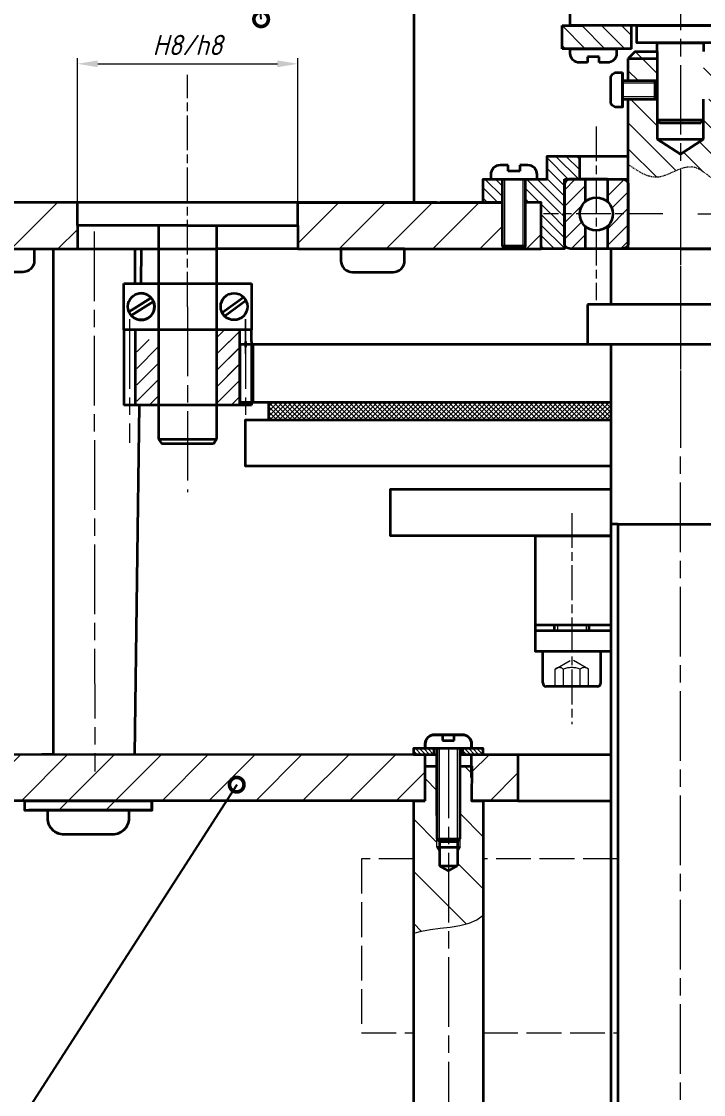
# Model space of a CAD drawing. Header units: millimetres. Extents: x 0 to 841, y 0 to 594.
# Drawn here: x 128.3 to 245.9, y 303.9 to 489 of the extents above; entities that cross this region are included whole.
import ezdxf
from ezdxf import colors
from ezdxf.entities.mleader import LeaderData, LeaderLine
from ezdxf.math import Vec2, Vec3

# ---------------------------------------------------------------- set-up
doc = ezdxf.new("R2010")
doc.units = ezdxf.units.MM
for name, pattern in [('ACGOSTWELD', [3, 2, -1]), ('AM_ISO02W050', [7.5, 6, -1.5]), ('AM_ISO02W050x2', [3.75, 3, -0.75]), ('AM_ISO08W050', [18, 12, -1.5, 3, -1.5]), ('AM_ISO08W050x2', [9, 6, -0.75, 1.5, -0.75]), ('HIDDEN2', [0.1875, 0.125, -0.0625])]:
    doc.linetypes.add(name, pattern=pattern)
doc.layers.get('0').update_dxf_attribs({"linetype": 'ACGOSTWELD', "lineweight": 15})
for name, color, linetype, lineweight in [('AM_0', 7, 'Continuous', 35), ('AM_0N', 7, 'Continuous', 35), ('AM_3N', 6, 'AM_ISO02W050', 15), ('AM_4', 3, 'Continuous', 15), ('AM_4N', 3, 'Continuous', 15), ('AM_5', 3, 'Continuous', 15), ('AM_7', 4, 'AM_ISO08W050', 15), ('AM_8', 1, 'Continuous', 15), ('окружности', 100, 'AM_ISO02W050', 15), ('основные', 7, 'Continuous', 35), ('тонкие', 2, 'HIDDEN2', 15)]:
    doc.layers.add(name, color=color, linetype=linetype, lineweight=lineweight)
doc.styles.get("Standard").update_dxf_attribs({"font": 'geniso.shx', "oblique": 15})
doc.dimstyles.new('AM_GOST$0', dxfattribs={"dimtxt": 3.5, "dimasz": 3.5, "dimexe": 1, "dimexo": 1, "dimgap": 1.5, "dimtad": 1, "dimtoh": 1, "dimtxsty": 'Standard', "dimcen": 0, "dimclrd": 256, "dimclre": 256, "dimclrt": 2, "dimadec": 0, "dimazin": 2, "dimtp": 0.1, "dimtm": 0.1, "dimtfac": 0.71, "dimtmove": 0, "dimatfit": 3, "dimfxl": 1, "dimtolj": 1, "dimlwd": -1, "dimlwe": -1, "dimarcsym": 1})
pattern_1 = [(135, (-271.2775, -42.953), (-0.8980256, -0.8980256), [])]
pattern_2 = [(45, (-670.1995, -194.6226), (-1.4142136, 1.4142136), [])]
pattern_3 = [(135, (462.3071, 40.9226), (-0.3535534, -0.3535534), [])]
pattern_4 = [(45, (-271.2775, 57.786), (-1.4142136, 1.4142136), [])]

# ---------------------------------------------------------------- blocks, each defined once
blk = doc.blocks.new('_DotSmall')
at = {"color": 0, "linetype": 'ByBlock', "const_width": 0.5}
blk.add_lwpolyline([(-0.0625, 0, 1), (0.0625, 0, 1)], format="xyb", close=True, dxfattribs=at)
blk = doc.blocks.new('*D36')
at = {"layer": 'AM_5', "linetype": 'ByBlock', "transparency": 16777216}
for p, q in [((137.92, 454.92), (137.92, 482.69)), ((141.42, 481.69), (172.42, 481.69)), ((175.92, 454.79), (175.92, 482.69))]:
    blk.add_line(p, q, dxfattribs=at)
at = {"layer": 'AM_5', "transparency": 16777216}
for points in [[(141.42, 482.27), (141.42, 481.1), (137.92, 481.69)], [(172.42, 482.27), (172.42, 481.1), (175.92, 481.69)]]:
    blk.add_solid(points, dxfattribs=at)
at = {"layer": 'Defpoints', "color": 0, "transparency": 16777216}
for p in [(175.92, 481.69), (137.92, 453.92), (175.92, 453.79)]:
    blk.add_point(p, dxfattribs=at)
at = {"layer": 'AM_5', "color": 2, "transparency": 16777216, "insert": (156.92, 484.94), "char_height": 3.5, "attachment_point": 5}
blk.add_mtext('\\A1;H8/h8', dxfattribs=at)

msp = doc.modelspace()

# ---------------------------------------------------------------- hatches: boundary and pattern name
at = {"layer": 'AM_8'}
h = msp.add_hatch(dxfattribs=at)
h.set_pattern_fill('ANSI31', color=256, scale=0.76, angle=90)
h.paths.add_polyline_path([(233.48, 488.293), (228.489, 488.293), (222.922, 488.293), (221.522, 488.295), (221.521, 484.295), (233.479, 484.294)])
h = msp.add_hatch(dxfattribs=at)
h.set_pattern_fill('ANSI31', color=256, angle=90, style=0)
h.set_pattern_definition([(135, (542.286, 40.9226), (-2.245064, -2.245064), [])])
edge = h.paths.add_edge_path()
edge.add_line((233.672, 475.59), (233.243, 475.59))
edge.add_line((233.243, 475.59), (232.922, 475.59))
edge.add_line((232.922, 475.59), (232.922, 464.328))
edge.add_spline(control_points=[(232.922, 464.328), (234.618, 463.172), (237.505, 461.201), (240.637, 463.111), (241.921, 463.587)], knot_values=[0, 0, 0, 0, 2.7958773, 4.7635346, 4.7635346, 4.7635346, 4.7635346], degree=3, periodic=0)
edge.add_line((241.921, 463.587), (241.921, 466.079))
edge.add_line((241.921, 466.079), (237.922, 468.699))
edge.add_line((237.922, 468.699), (237.922, 473.893))
edge.add_line((237.922, 473.893), (237.922, 475.59))
edge.add_line((237.922, 475.59), (237.493, 475.59))
edge.add_line((237.493, 475.59), (233.672, 475.59))
edge = h.paths.add_edge_path()
edge.add_line((246.352, 475.59), (245.922, 475.59))
edge.add_line((245.922, 475.59), (245.922, 473.893))
edge.add_line((245.922, 473.893), (245.922, 468.699))
edge.add_line((245.922, 468.699), (241.921, 466.078))
edge.add_line((241.921, 466.078), (241.921, 463.587))
edge.add_spline(control_points=[(241.921, 463.587), (242.819, 463.92), (245.069, 464.374), (248.456, 460.16), (250.1, 463.353), (250.922, 464.951)], knot_values=[4.7635346, 4.7635346, 4.7635346, 4.7635346, 6.1390184, 8.2290928, 10.3200374, 10.3200374, 10.3200374, 10.3200374], degree=3, periodic=0)
edge.add_line((250.922, 464.951), (250.922, 475.59))
edge.add_line((250.922, 475.59), (250.602, 475.59))
edge.add_line((250.602, 475.59), (250.172, 475.59))
edge.add_line((250.172, 475.59), (246.352, 475.59))
h.paths.add_polyline_path([(232.922, 482.586), (232.922, 478.79), (233.243, 478.79), (233.672, 478.79), (237.493, 478.79), (237.922, 478.79), (237.922, 482.586)])
h.paths.add_polyline_path([(245.922, 482.586), (245.922, 478.79), (246.352, 478.79), (250.172, 478.79), (250.602, 478.79), (250.922, 478.79), (250.922, 482.586)])
h.paths.add_polyline_path([(234.122, 483.786), (232.922, 482.586), (237.922, 482.586), (237.922, 483.786)])
h.paths.add_polyline_path([(245.922, 483.786), (245.922, 482.586), (250.922, 482.586), (249.722, 483.786)])
h = msp.add_hatch(dxfattribs=at)
h.set_pattern_fill('ANSI31', color=256, scale=0.4, angle=450, style=0)
h.set_pattern_definition(pattern_1)
h.paths.add_polyline_path([(211.222, 461.786), (207.922, 461.786), (207.922, 457.786), (211.222, 457.786)])
edge = h.paths.add_edge_path()
edge.add_arc((222.922, 460.786), 1, 90, 180, ccw=False)
edge.add_line((222.922, 461.786), (224.522, 461.786))
edge.add_line((224.522, 461.786), (224.522, 465.786))
edge.add_line((224.522, 465.786), (218.922, 465.786))
edge.add_line((218.922, 465.786), (218.922, 461.786))
edge.add_line((218.922, 461.786), (217.922, 461.786))
edge.add_line((217.922, 461.786), (215.222, 461.786))
edge.add_line((215.222, 461.786), (215.222, 457.786))
edge.add_line((215.222, 457.786), (217.922, 457.786))
edge.add_line((217.922, 457.786), (217.922, 455.892))
edge.add_line((217.922, 455.892), (221.922, 455.892))
edge.add_line((221.922, 455.892), (221.922, 460.786))
h.paths.add_polyline_path([(211.222, 461.786), (207.922, 461.786), (207.922, 457.786), (211.222, 457.786)], flags=17)
h.paths.add_polyline_path([(221.922, 455.786), (217.922, 455.786), (217.922, 449.786), (221.922, 449.786)])
edge = h.paths.add_edge_path()
edge.add_line((268.622, 461.786), (265.922, 461.786))
edge.add_line((265.922, 461.786), (264.922, 461.786))
edge.add_line((264.922, 461.786), (264.922, 465.786))
edge.add_line((264.922, 465.786), (259.322, 465.786))
edge.add_line((259.322, 465.786), (259.322, 461.786))
edge.add_line((259.322, 461.786), (260.922, 461.786))
edge.add_arc((260.922, 460.786), 1, 0, 90, ccw=False)
edge.add_line((261.922, 460.786), (261.922, 455.892))
edge.add_line((261.922, 455.892), (265.922, 455.892))
edge.add_line((265.922, 455.892), (265.922, 457.786))
edge.add_line((265.922, 457.786), (268.622, 457.786))
edge.add_line((268.622, 457.786), (268.622, 461.786))
h.paths.add_polyline_path([(275.922, 461.786), (272.622, 461.786), (272.622, 457.786), (275.922, 457.786)])
h.paths.add_polyline_path([(265.922, 455.786), (261.922, 455.786), (261.922, 449.786), (265.922, 449.786)])
h = msp.add_hatch(dxfattribs=at)
h.set_pattern_fill('ANSI31', color=256, scale=0.4, angle=450, style=0)
h.set_pattern_definition(pattern_1)
h.paths.add_polyline_path([(209.222, 461.786), (207.922, 461.786), (207.922, 457.786), (211.222, 457.786), (211.222, 461.786)])
h = msp.add_hatch(dxfattribs=at)
h.set_pattern_fill('_U', color=256, scale=2, angle=405, style=0, pattern_type=0)
h.set_pattern_definition(pattern_2)
edge = h.paths.add_edge_path()
edge.add_line((222.922, 449.786), (225.508, 449.786))
edge.add_line((225.508, 449.786), (225.508, 453.661))
edge.add_arc((227.422, 455.786), 2.86, 492.00772, 587.99228, ccw=False)
edge.add_line((225.508, 457.911), (225.508, 461.786))
edge.add_line((225.508, 461.786), (222.922, 461.786))
edge.add_arc((222.922, 460.786), 1, 450, 540)
edge.add_line((221.922, 460.786), (221.922, 450.786))
edge.add_arc((222.922, 450.786), 1, 540, 630)
h = msp.add_hatch(dxfattribs=at)
h.set_pattern_fill('_U', color=256, scale=2, angle=405, style=0, pattern_type=0)
h.set_pattern_definition(pattern_2)
edge = h.paths.add_edge_path()
edge.add_line((231.922, 461.786), (229.336, 461.786))
edge.add_line((229.336, 461.786), (229.336, 457.911))
edge.add_arc((227.422, 455.786), 2.86, 312.00772, 407.99228, ccw=False)
edge.add_line((229.336, 453.661), (229.336, 449.786))
edge.add_line((229.336, 449.786), (231.922, 449.786))
edge.add_arc((231.922, 450.786), 1, 630, 720)
edge.add_line((232.922, 450.786), (232.922, 460.786))
edge.add_arc((231.922, 460.786), 1, 360, 450)
h = msp.add_hatch(dxfattribs=at)
h.set_pattern_fill('ANSI31', color=256, scale=1.8)
h.paths.add_polyline_path([(296.071, 455.786), (296.071, 457.786), (291.956, 457.786), (291.956, 457.782), (287.919, 457.782), (286.489, 457.786), (278.03, 457.786, -0.027697), (277.808, 457.786), (275.489, 457.786), (272.622, 457.786), (272.622, 450.24), (272.622, 449.786), (283.355, 449.786), (296.071, 449.786)])
h.paths.add_polyline_path([(320.325, 454.23, -1), (319.806, 454.579, -1), (320.325, 454.23), (325.922, 450.465), (325.922, 457.786), (308.071, 457.786), (308.071, 455.786), (308.071, 449.786), (325.922, 449.786), (325.922, 450.465)])
h.paths.add_polyline_path([(268.622, 457.786), (265.922, 457.786), (265.922, 449.786), (268.622, 449.786), (268.622, 450.24)])
h.paths.add_polyline_path([(217.922, 457.786), (215.222, 457.786), (215.222, 450.24), (215.222, 449.786), (217.922, 449.786)])
h.paths.add_polyline_path([(211.222, 457.786), (200.489, 457.786), (175.922, 457.786), (175.922, 453.786), (175.922, 449.786), (211.222, 449.786), (211.222, 450.24)])
h.paths.add_polyline_path([(137.922, 457.786), (117.922, 457.786), (115.922, 457.786), (115.922, 449.786), (133.796, 449.786), (133.796, 449.763), (137.923, 449.771), (137.922, 453.786)])
h.paths.add_polyline_path([(197.916, 360.568), (197.926, 360.568), (197.926, 354.568), (150.796, 354.568), (150.796, 352.941), (128.796, 352.941), (128.796, 354.568), (115.922, 354.568), (115.922, 362.568), (147.797, 362.607), (197.916, 362.569)])
h.paths.add_polyline_path([(165.57, 357.612, -1), (165.232, 357.086, -1)], flags=16)
h.paths.add_polyline_path([(213.916, 362.568), (205.916, 362.568), (205.916, 360.568), (205.926, 360.568), (205.9, 354.568), (207.908, 354.568), (213.916, 354.568)])
h.paths.add_polyline_path([(277.895, 362.568), (277.895, 360.568), (277.905, 360.568), (277.905, 354.568), (275.904, 354.568), (275.904, 328.568), (270.365, 328.568), (270.365, 354.568), (269.916, 354.568), (269.916, 362.568), (275.895, 362.568)])
h.paths.add_polyline_path([(275.643, 344.568), (271.896, 344.568), (271.896, 354.568), (270.365, 354.568), (270.365, 328.568), (275.904, 328.568), (275.904, 330.522), (275.643, 330.522)], flags=16)
h.paths.add_polyline_path([(275.904, 354.568), (271.896, 354.568), (271.896, 344.568), (275.904, 344.568)], flags=17)
h = msp.add_hatch(dxfattribs=at)
h.set_pattern_fill('_U', color=256, scale=2, angle=405, style=0, pattern_type=0)
h.set_pattern_definition(pattern_4)
h.paths.add_polyline_path([(165.672, 422.786), (165.922, 435.786), (161.922, 435.786), (161.922, 422.786)])
h = msp.add_hatch(dxfattribs=at)
h.set_pattern_fill('_U', color=256, scale=2, angle=405, style=0, pattern_type=0)
h.set_pattern_definition(pattern_4)
h.paths.add_polyline_path([(148.172, 433.786), (148.172, 422.786), (151.922, 422.786), (151.922, 434.371)])
h = msp.add_hatch(dxfattribs=at)
h.set_pattern_fill('_U', color=256, scale=2, angle=405, style=0, pattern_type=0)
h.set_pattern_definition(pattern_4)
h.paths.add_polyline_path([(161.922, 433.786), (161.922, 422.786), (165.672, 422.786), (165.672, 433.786)])
h = msp.add_hatch(dxfattribs=at)
h.set_pattern_fill('ANSI37', color=256, scale=0.182, angle=360, style=0)
h.set_pattern_definition([(45, (-2695.4497, -234.9055), (-0.40860165, 0.40860165), []), (135, (-2695.4497, -234.9055), (-0.40860165, -0.40860165), [])])
h.paths.add_polyline_path([(229.922, 423.286), (170.922, 423.286), (170.922, 420.294), (229.922, 420.294)])
h.paths.add_polyline_path([(310.049, 423.286), (310.049, 420.294), (312.922, 420.294), (312.922, 423.286)])
h.paths.add_polyline_path([(294.049, 420.294), (294.049, 423.286), (253.922, 423.286), (253.922, 420.294)])
h = msp.add_hatch(dxfattribs=at)
h.set_pattern_fill('_U', color=256, scale=0.5, angle=135, style=0, pattern_type=0)
h.set_pattern_definition(pattern_3)
h.paths.add_polyline_path([(195.916, 362.568), (197.916, 362.568), (199.434, 362.568), (199.434, 363.568), (195.916, 363.568)])
h = msp.add_hatch(dxfattribs=at)
h.set_pattern_fill('_U', color=256, scale=0.5, angle=135, style=0, pattern_type=0)
h.set_pattern_definition(pattern_3)
h.paths.add_polyline_path([(204.398, 362.568), (205.916, 362.568), (207.916, 362.568), (207.916, 363.568), (204.398, 363.568)])
h = msp.add_hatch(dxfattribs=at)
h.set_pattern_fill('ANSI31', color=256, scale=2, angle=90, style=0)
h.set_pattern_definition([(135, (542.286, 40.9226), (-4.49013, -4.49013), [])])
edge = h.paths.add_edge_path()
edge.add_line((201.916, 133.931), (201.916, 126.609))
edge.add_line((201.916, 126.609), (203.483, 125.704))
edge.add_line((203.483, 125.704), (203.483, 123.304))
edge.add_line((203.483, 123.304), (203.916, 122.504))
edge.add_line((203.916, 122.504), (203.916, 121.05))
edge.add_line((203.916, 121.05), (203.916, 121.05))
edge.add_line((203.916, 121.05), (203.916, 108.504))
edge.add_line((203.916, 108.504), (205.916, 108.504))
edge.add_line((205.916, 108.504), (205.916, 110.504))
edge.add_line((205.916, 110.504), (205.916, 114.504))
edge.add_line((205.916, 114.504), (207.9, 114.504))
edge.add_line((207.9, 114.504), (207.902, 132.897))
edge.add_arc((201.916, 116.095), 17.836, 430.39269, 450)
edge = h.paths.add_edge_path()
edge.add_line((195.924, 132.894), (195.924, 114.509))
edge.add_line((195.924, 114.509), (197.942, 114.511))
edge.add_line((197.942, 114.511), (197.916, 108.504))
edge.add_line((197.916, 108.504), (199.916, 108.504))
edge.add_line((199.916, 108.504), (199.916, 121.05))
edge.add_line((199.916, 121.05), (199.916, 122.504))
edge.add_line((199.916, 122.504), (200.349, 123.304))
edge.add_line((200.349, 123.304), (200.349, 125.704))
edge.add_line((200.349, 125.704), (201.916, 126.609))
edge.add_line((201.916, 126.609), (201.916, 133.931))
edge.add_arc((201.916, 116.095), 17.836, 450, 469.63137)
h.paths.add_polyline_path([(201.916, 332.744), (203.899, 333.079), (205.465, 333.477), (206.828, 334.038), (207.908, 334.814), (207.908, 354.568), (205.916, 354.568), (205.916, 360.568), (203.916, 360.568), (203.916, 348.022), (203.916, 346.568), (203.483, 345.768), (203.483, 343.368), (201.916, 342.463)])
h.paths.add_polyline_path([(195.923, 331.757), (197.264, 332.103), (198.814, 332.358), (200.492, 332.571), (201.916, 332.756), (201.916, 342.463), (200.349, 343.368), (200.349, 345.768), (199.916, 346.568), (199.916, 348.022), (199.916, 348.022), (199.916, 360.568), (197.942, 360.568), (197.916, 354.568), (195.923, 354.568)])

# ---------------------------------------------------------------- linework, layer by layer
at = {"layer": 'AM_0'}
for p, q in [((151.922, 453.786), (151.922, 433.786)), ((161.922, 453.786), (161.922, 433.786)), ((151.922, 449.786), (151.922, 433.786)), ((161.922, 449.786), (161.922, 433.786)), ((229.922, 449.786), (229.922, 440.163)), ((225.922, 440.163), (225.922, 433.286)), ((257.922, 440.163), (225.922, 440.163)), ((167.922, 435.786), (145.922, 435.786)), ((167.922, 435.786), (147.796, 435.786)), ((165.922, 433.286), (165.922, 423.286)), ((294.049, 433.286), (165.922, 433.286)), ((167.922, 433.786), (167.922, 422.786)), ((168.172, 433.286), (168.172, 423.286)), ((257.922, 433.286), (225.922, 433.286)), ((253.922, 433.286), (229.922, 433.286)), ((167.922, 422.786), (145.922, 422.786)), ((167.922, 422.786), (147.796, 422.786)), ((151.922, 422.786), (151.922, 416.944)), ((161.922, 422.786), (151.922, 422.786)), ((151.922, 422.786), (151.922, 416.944)), ((161.922, 422.786), (151.922, 422.786)), ((161.922, 422.786), (161.922, 416.944)), ((161.922, 422.786), (161.922, 416.944)), ((229.922, 423.286), (165.922, 423.286)), ((151.922, 416.944), (152.456, 416.139)), ((151.922, 416.944), (152.456, 416.139)), ((161.922, 416.944), (161.388, 416.139)), ((161.922, 416.944), (161.388, 416.139)), ((161.388, 416.139), (152.456, 416.139)), ((161.388, 416.139), (152.456, 416.139)), ((199.916, 346.568), (203.916, 346.568)), ((200.349, 347.568), (200.349, 343.368)), ((203.483, 347.568), (203.483, 343.368)), ((201.916, 342.463), (200.349, 343.368)), ((200.349, 343.368), (203.483, 343.368)), ((201.916, 342.463), (203.483, 343.368))]:
    msp.add_line(p, q, dxfattribs=at)
at = {"layer": 'AM_0N'}
for p, q in [((220.191, 383.901), (220.191, 384.901)), ((226.191, 383.901), (226.191, 384.901)), ((218.191, 374.894), (218.191, 380.294)), ((220.191, 380.294), (218.191, 380.294)), ((226.191, 380.294), (220.191, 380.294)), ((228.191, 380.294), (226.191, 380.294)), ((228.191, 374.894), (228.191, 380.294)), ((227.591, 374.294), (218.791, 374.294))]:
    msp.add_line(p, q, dxfattribs=at)
for centre, start, end in [((218.791, 374.894), 180, 270), ((227.591, 374.894), 270, 0)]:
    msp.add_arc(centre, 0.6, start, end, dxfattribs=at)
at = {"layer": 'AM_3N', "linetype": 'AM_ISO02W050x2'}
for p, q in [((220.304, 377.294), (223.191, 378.961)), ((226.079, 377.294), (223.191, 378.961)), ((220.304, 374.294), (220.304, 377.294)), ((221.747, 374.294), (221.747, 377.294)), ((224.635, 374.294), (224.635, 377.294)), ((226.079, 374.294), (226.079, 377.294))]:
    msp.add_line(p, q, dxfattribs=at)
for centre, radius, start, end in [((221.025, 376.366), 1.176, 52.12112, 127.87888), ((223.191, 373.211), 4.331, 70.52878, 109.47122), ((225.357, 376.366), 1.176, 52.12112, 127.87888)]:
    msp.add_arc(centre, radius, start, end, dxfattribs=at)
at = {"layer": 'AM_4'}
for p, q in [((211.655, 449.786), (211.655, 461.786)), ((214.789, 449.786), (214.789, 461.786)), ((211.222, 450.24), (211.222, 449.786)), ((215.222, 450.24), (215.222, 449.786)), ((200.349, 347.568), (200.349, 363.568)), ((203.483, 347.568), (203.483, 363.568)), ((199.916, 346.568), (199.916, 348.022)), ((203.916, 346.568), (203.916, 348.022)), ((199.916, 346.568), (200.349, 345.768)), ((203.916, 346.568), (203.483, 345.768))]:
    msp.add_line(p, q, dxfattribs=at)
msp.add_lwpolyline([(195.923, 331.757), (197.264, 332.103), (198.814, 332.358), (200.492, 332.571), (202.214, 332.794), (203.899, 333.079), (205.465, 333.477), (206.828, 334.038), (207.908, 334.814)], dxfattribs=at)
at = {"layer": 'AM_4N'}
for p, q in [((237.922, 478.36), (231.922, 478.36)), ((237.922, 476.019), (231.922, 476.019)), ((220.733, 384.901), (220.733, 383.901)), ((225.65, 384.901), (225.65, 383.901))]:
    msp.add_line(p, q, dxfattribs=at)
at = {"layer": 'AM_7'}
for p, q in [((241.922, 499.474), (241.905, 93.325)), ((140.793, 452.761), (140.907, 359.599)), ((156.922, 439.786), (156.922, 407.786)), ((156.922, 439.786), (156.922, 407.786)), ((146.922, 437.621), (146.922, 416.286)), ((166.858, 437.621), (166.922, 415.786)), ((166.922, 437.621), (166.922, 416.286)), ((201.916, 363.568), (201.916, 103.517))]:
    msp.add_line(p, q, dxfattribs=at)
at = {"layer": 'AM_7', "linetype": 'AM_ISO08W050x2'}
for p, q in [((156.922, 439.786), (156.922, 479.786)), ((227.422, 470.892), (227.422, 440.893)), ((238.922, 455.786), (218.33, 455.786)), ((241.922, 455.786), (241.922, 427.286)), ((244.922, 455.786), (265.515, 455.786)), ((156.922, 439.786), (156.922, 449.786)), ((223.191, 404.192), (223.191, 367.802))]:
    msp.add_line(p, q, dxfattribs=at)
at = {"layer": 'окружности'}
for points in [[(195.924, 344.568), (186.912, 344.568), (186.912, 314.568), (195.924, 314.568)], [(231.141, 344.568), (207.909, 344.568)], [(207.909, 314.568), (231.139, 314.568)]]:
    msp.add_lwpolyline(points, dxfattribs=at)
at = {"layer": 'основные'}
for p, q in [((221.521, 484.295), (221.522, 488.295)), ((221.522, 488.295), (225.355, 488.295)), ((233.479, 484.294), (233.48, 488.293)), ((241.922, 488.293), (252.322, 488.293)), ((233.479, 484.294), (221.521, 484.295)), ((234.122, 483.786), (232.922, 482.586)), ((234.122, 483.786), (237.922, 483.786)), ((237.922, 483.786), (237.922, 475.59)), ((227.922, 482.893), (225.922, 482.893)), ((225.922, 482.893), (225.922, 481.893)), ((227.922, 481.893), (227.922, 482.893)), ((232.922, 478.79), (232.922, 482.586)), ((232.922, 482.586), (237.922, 482.586)), ((231.922, 478.79), (231.922, 480.19)), ((231.922, 478.79), (233.243, 478.79)), ((231.922, 475.59), (231.922, 478.79)), ((233.243, 478.79), (233.672, 478.79)), ((233.672, 478.79), (237.493, 478.79)), ((237.493, 478.79), (237.922, 478.36)), ((237.493, 478.79), (237.493, 475.59)), ((237.493, 478.79), (237.922, 478.79)), ((237.922, 478.36), (237.922, 476.019)), ((237.493, 475.59), (237.922, 476.019)), ((231.922, 474.19), (231.922, 475.59)), ((231.922, 475.59), (233.243, 475.59)), ((232.922, 449.786), (232.922, 475.59)), ((233.243, 475.59), (233.672, 475.59)), ((233.672, 475.59), (237.493, 475.59)), ((237.493, 475.59), (237.922, 475.59)), ((237.922, 475.59), (237.923, 468.688)), ((245.92, 468.688), (245.92, 475.59)), ((237.922, 472.004), (238.398, 471.525)), ((237.923, 472.004), (245.92, 472.004)), ((245.92, 472.004), (245.445, 471.524)), ((238.398, 471.525), (245.445, 471.525)), ((237.922, 468.688), (245.92, 468.688)), ((237.923, 468.688), (241.921, 466.115)), ((245.92, 468.688), (241.921, 466.115)), ((224.522, 465.786), (224.522, 461.786)), ((224.522, 465.786), (232.922, 465.786)), ((212.222, 463.186), (212.222, 464.186)), ((214.222, 463.186), (212.222, 463.186)), ((214.222, 464.186), (214.222, 463.186)), ((211.222, 450.24), (211.222, 461.786)), ((215.222, 450.24), (215.222, 461.786)), ((221.922, 460.786), (221.922, 461.786)), ((221.922, 461.786), (222.922, 461.786)), ((222.922, 461.786), (232.922, 461.786)), ((229.336, 461.786), (222.922, 461.786)), ((225.508, 461.786), (225.508, 457.911)), ((229.336, 461.786), (229.336, 457.911)), ((221.922, 460.786), (221.922, 457.786)), ((137.922, 453.786), (137.922, 457.786)), ((175.922, 457.786), (200.489, 457.786)), ((175.922, 453.786), (175.922, 457.786)), ((200.489, 457.786), (211.222, 457.786)), ((217.922, 457.786), (215.222, 457.786)), ((217.922, 449.786), (217.922, 457.786)), ((156.922, 453.786), (137.922, 453.786)), ((137.922, 453.786), (137.923, 449.771)), ((156.922, 453.786), (175.922, 453.786)), ((175.922, 453.786), (175.922, 449.786)), ((225.508, 453.661), (225.508, 449.786)), ((229.336, 453.661), (229.336, 449.786)), ((131.796, 449.759), (145.796, 449.786)), ((133.796, 362.541), (133.796, 449.786)), ((145.796, 449.786), (161.922, 449.786)), ((175.922, 449.786), (161.922, 449.786)), ((175.922, 449.786), (217.922, 449.786)), ((215.222, 450.24), (211.222, 450.24)), ((211.655, 449.786), (211.222, 450.24)), ((214.789, 449.786), (211.655, 449.786)), ((215.222, 450.24), (214.789, 449.786)), ((253.922, 449.786), (229.922, 449.786)), ((241.922, 449.786), (250.922, 449.786)), ((148.908, 443.786), (148.989, 449.742)), ((145.922, 435.786), (145.922, 443.786)), ((145.922, 443.786), (167.922, 443.786)), ((147.796, 443.786), (167.922, 443.786)), ((167.922, 443.786), (167.922, 435.786)), ((167.922, 443.786), (167.922, 435.786)), ((150.668, 441.34), (146.79, 438.922)), ((147.184, 438.289), (151.036, 440.692)), ((150.668, 441.34), (147.796, 439.549)), ((147.796, 438.671), (151.036, 440.692)), ((162.881, 438.765), (166.542, 441.449)), ((162.881, 438.765), (166.542, 441.449)), ((167.007, 440.866), (163.321, 438.165)), ((167.007, 440.866), (163.321, 438.165)), ((163.321, 438.165), (162.881, 438.765)), ((145.922, 435.786), (145.922, 422.786)), ((147.922, 422.786), (147.922, 435.786)), ((165.922, 422.786), (165.922, 435.786)), ((167.922, 433.786), (167.922, 435.786)), ((151.922, 433.786), (151.922, 422.786)), ((151.922, 433.786), (151.922, 422.786)), ((161.922, 433.786), (161.922, 422.786)), ((161.922, 433.786), (161.922, 422.786)), ((166.922, 433.786), (166.922, 432.786)), ((229.922, 433.286), (229.906, 116.504)), ((147.796, 362.568), (148.62, 422.786)), ((170.922, 420.294), (170.922, 423.286)), ((229.922, 423.292), (225.922, 423.294)), ((151.922, 416.944), (161.922, 416.944)), ((151.922, 416.944), (161.922, 416.944)), ((231.149, 402.287), (229.92, 402.287)), ((231.151, 402.287), (231.133, 114.504)), ((231.149, 402.287), (252.696, 402.286)), ((200.916, 365.968), (200.916, 364.968)), ((200.916, 364.968), (202.916, 364.968)), ((202.916, 364.968), (202.916, 365.968)), ((199.434, 362.568), (199.434, 363.568)), ((199.916, 363.568), (199.916, 348.022)), ((203.916, 348.022), (203.916, 363.568)), ((204.398, 362.568), (204.398, 363.568)), ((133.796, 362.541), (131.796, 362.568)), ((197.916, 358.568), (197.916, 362.568)), ((199.916, 352.022), (199.916, 362.568)), ((205.916, 358.568), (205.916, 362.568)), ((213.916, 362.568), (229.919, 362.568)), ((213.916, 354.568), (229.918, 354.567)), ((199.916, 348.022), (203.916, 348.022)), ((199.916, 348.022), (200.349, 347.568)), ((203.483, 347.568), (203.916, 348.022)), ((200.349, 347.568), (203.483, 347.568))]:
    msp.add_line(p, q, dxfattribs=at)
for points in [[(228.489, 488.293), (222.922, 488.293), (222.922, 534.293), (260.922, 534.293), (260.922, 488.293), (228.489, 488.293)], [(237.922, 483.786), (237.922, 485.293), (245.922, 485.293), (245.922, 483.786)], [(137.922, 457.786), (115.922, 457.786)], [(199.922, 457.786), (193.922, 457.786)], [(207.922, 457.786), (203.922, 457.786), (200.489, 457.786)], [(221.922, 449.786), (217.922, 449.786), (217.922, 457.786), (215.222, 457.786)], [(115.922, 449.786), (133.796, 449.786)], [(145.796, 449.786), (147.796, 449.759), (147.796, 443.786)], [(201.075, 412.294), (166.919, 412.294), (166.919, 420.294), (229.922, 420.294)], [(229.921, 412.294), (201.075, 412.294)], [(229.921, 400.294), (191.919, 400.294), (191.919, 408.294), (194.703, 408.294)], [(194.703, 408.294), (229.921, 408.294)], [(218.191, 380.294), (216.916, 380.294), (216.916, 400.294), (229.921, 400.294)], [(220.191, 383.901), (216.916, 383.901), (216.916, 384.901), (220.191, 384.901)], [(229.92, 383.901), (216.916, 383.901), (216.916, 384.901), (229.92, 384.901)], [(229.92, 380.294), (228.191, 380.294)], [(203.916, 362.568), (207.916, 362.568), (207.916, 363.568), (195.916, 363.568), (195.916, 362.568), (199.916, 362.568)], [(115.922, 362.568), (151.734, 362.612)], [(147.797, 362.607), (199.916, 362.568)], [(203.916, 362.568), (213.916, 362.568), (213.916, 354.568), (205.916, 354.568)], [(197.926, 354.568), (197.926, 354.568), (197.926, 360.568), (199.926, 360.568)], [(203.926, 360.568), (205.926, 360.568), (205.9, 354.568), (205.9, 354.568)], [(197.92, 354.568), (115.922, 354.568)], [(128.701, 354.568), (150.701, 354.568), (150.701, 352.968), (129.549, 352.968)], [(136.296, 354.541), (128.796, 354.541), (128.796, 352.941), (150.796, 352.941), (150.796, 354.541), (143.296, 354.541)], [(197.942, 114.511), (195.924, 114.504), (195.923, 354.568), (197.92, 354.568)], [(205.916, 354.568), (207.908, 354.568), (207.909, 114.504), (205.916, 114.504)]]:
    msp.add_lwpolyline(points, dxfattribs=at)
for points in [[(117.922, 457.786), (117.922, 497.786), (195.922, 497.786), (195.922, 457.786)], [(234.422, 488.293), (249.422, 488.293), (249.422, 485.293), (234.422, 485.293)]]:
    msp.add_lwpolyline(points, close=True, dxfattribs=at)
for points in [[(225.922, 481.893), (224.522, 481.893, -0.4142136), (222.922, 483.493), (222.922, 484.293), (230.922, 484.293), (230.922, 483.493, -0.4142136), (229.322, 481.893), (227.922, 481.893)], [(211.222, 457.786), (207.922, 457.786), (207.922, 461.786), (217.922, 461.786), (218.922, 461.786), (218.922, 465.786), (224.522, 465.786), (224.522, 461.786), (222.922, 461.786, 0.4142136), (221.922, 460.786), (221.922, 449.786), (217.922, 449.786)], [(212.222, 464.186), (210.822, 464.186, 0.4142136), (209.222, 462.586), (209.222, 461.786), (217.222, 461.786), (217.222, 462.586, 0.4142136), (215.622, 464.186), (214.222, 464.186)], [(231.922, 449.786), (222.922, 449.786, -0.4142136), (221.922, 450.786), (221.922, 460.786, -0.4142136), (222.922, 461.786), (231.922, 461.786, -0.4142136), (232.922, 460.786), (232.922, 450.786, -0.4142136), (231.922, 449.786, -1.6557411)], [(202.916, 365.968), (204.316, 365.968, -0.4142136), (205.916, 364.368), (205.916, 363.568), (197.916, 363.568), (197.916, 364.368, -0.4142136), (199.516, 365.968), (202.916, 365.968)], [(200.916, 365.968), (199.516, 365.968, 0.4142136), (197.916, 364.368), (197.916, 363.568)], [(197.916, 363.568), (197.916, 364.368, -0.4142136), (199.516, 365.968), (200.916, 365.968)], [(205.916, 363.568), (205.916, 364.368, 0.4142136), (204.316, 365.968), (200.916, 365.968)], [(202.916, 365.968), (204.316, 365.968, -0.4142136), (205.916, 364.368), (205.916, 363.568)]]:
    msp.add_lwpolyline(points, format="xyb", dxfattribs=at)
for points in [[(231.922, 480.19), (231.922, 474.19), (230.922, 474.19, -0.4142136), (229.922, 475.19), (229.922, 479.19, -0.4142136), (230.922, 480.19)], [(119.482, 447.759), (119.482, 449.759), (130.482, 449.759), (130.482, 447.759, -0.4142136), (128.482, 445.759), (121.482, 445.759, -0.4142136)], [(194.363, 447.759), (194.363, 449.759), (183.363, 449.759), (183.363, 447.759, 0.4142136), (185.363, 445.759), (192.363, 445.759, 0.4142136)], [(146.796, 352.968), (146.796, 351.568, -0.4142136), (143.996, 348.768), (135.596, 348.768, -0.4142136), (132.796, 351.568), (132.796, 352.968)], [(146.796, 352.941), (146.796, 351.541, -0.4142136), (143.996, 348.741), (135.596, 348.741, -0.4142136), (132.796, 351.541), (132.796, 352.941)]]:
    msp.add_lwpolyline(points, format="xyb", close=True, dxfattribs=at)
for centre, radius in [((227.422, 455.786), 2.86), ((148.913, 439.807), 2.3), ((164.932, 439.807), 2.3), ((164.932, 439.807), 2.3)]:
    msp.add_circle(centre, radius, dxfattribs=at)
for centre, radius, start, end in [((222.922, 460.786), 1, 90, 180), ((222.922, 460.786), 1, 90, 180), ((148.913, 439.807), 2.3, 240.9476, 119.0524)]:
    msp.add_arc(centre, radius, start, end, dxfattribs=at)
at = {"layer": 'тонкие'}
msp.add_open_spline([(232.922, 464.328), (234.618, 463.172), (238.339, 460.632), (243.87, 465.867), (248.456, 460.16), (250.1, 463.353), (250.922, 464.951)], degree=3, knots=[0, 0, 0, 0, 2.7958773, 6.1390184, 8.2290928, 10.3200374, 10.3200374, 10.3200374, 10.3200374], dxfattribs=at)

# ---------------------------------------------------------------- dimensions: what is measured, and where the dimension line sits
at = {"layer": 'AM_5'}
dim = msp.add_linear_dim(base=(175.922, 481.686), p1=(137.922, 453.923), p2=(175.922, 453.786), angle=180, text='H8/h8', dimstyle='AM_GOST$0', override={"dimtdec": 3}, dxfattribs=at)
dim.commit()
dim.dimension.update_dxf_attribs({"geometry": '*D36', "text_midpoint": (156.922, 481.686), "dimtype": 160})

# ---------------------------------------------------------------- leaders
at = {"layer": 'AM_4'}
ml = msp.add_multileader_mtext('Standard', dxfattribs=at)
ml.set_content('7', color=256)
ml.set_leader_properties()
ml.set_arrow_properties(name='DOTSMALL')
ml.build(insert=Vec2(0, 0))
ml.multileader.update_dxf_attribs({"text_left_attachment_type": 6, "text_right_attachment_type": 6, "dogleg_length": 0, "arrow_head_size": 5})
ctx = ml.context
ctx.base_point, ctx.char_height, ctx.arrow_head_size, ctx.plane_origin = Vec3(166.946, 519.563), 5, 5, Vec3(215.978, 422.652)
ctx.left_attachment, ctx.right_attachment = 6, 6
notes = []
notes.append((ctx, [(0, (1, 1, 0), (166.946, 519.563), (1, 0), 0, [(0, [(169.61, 489.372)], 0, [])])]))
ctx.mtext.insert, ctx.mtext.flow_direction = Vec3(168.946, 525.563), 5
ml = msp.add_multileader_mtext('Standard', dxfattribs=at)
ml.set_content('8', color=256)
ml.set_leader_properties()
ml.set_arrow_properties(name='DOTSMALL')
ml.build(insert=Vec2(0, 0))
ml.multileader.update_dxf_attribs({"text_left_attachment_type": 6, "text_right_attachment_type": 6, "dogleg_length": 0, "arrow_head_size": 5})
ctx = ml.context
ctx.base_point, ctx.char_height, ctx.arrow_head_size, ctx.plane_origin = Vec3(119.589, 297.253), 5, 5, Vec3(177.155, 299.374)
ctx.left_attachment, ctx.right_attachment, ctx.text_align_type = 6, 6, 2
notes.append((ctx, [(1, (1, 1, 0), (126.794, 297.253), (-1, 0), 0, [(0, [(165.401, 357.349)], 0, [])])]))
ctx.mtext.insert, ctx.mtext.alignment, ctx.mtext.flow_direction = Vec3(124.794, 303.253), 3, 5
for ctx, leaders in notes:
    for number, flags, end, landing, length, lines in leaders:
        leader = LeaderData()
        leader.index, (leader.has_last_leader_line, leader.has_dogleg_vector, leader.attachment_direction) = number, flags
        leader.last_leader_point, leader.dogleg_vector, leader.dogleg_length = Vec3(end), Vec3(landing), length
        for number, points, colour, breaks in lines:
            line = LeaderLine()
            line.index, line.vertices, line.color, line.breaks = number, Vec3.list(points), colors.encode_raw_color(colour), breaks
            leader.lines.append(line)
        ctx.leaders.append(leader)

doc.saveas('drawing.dxf')
